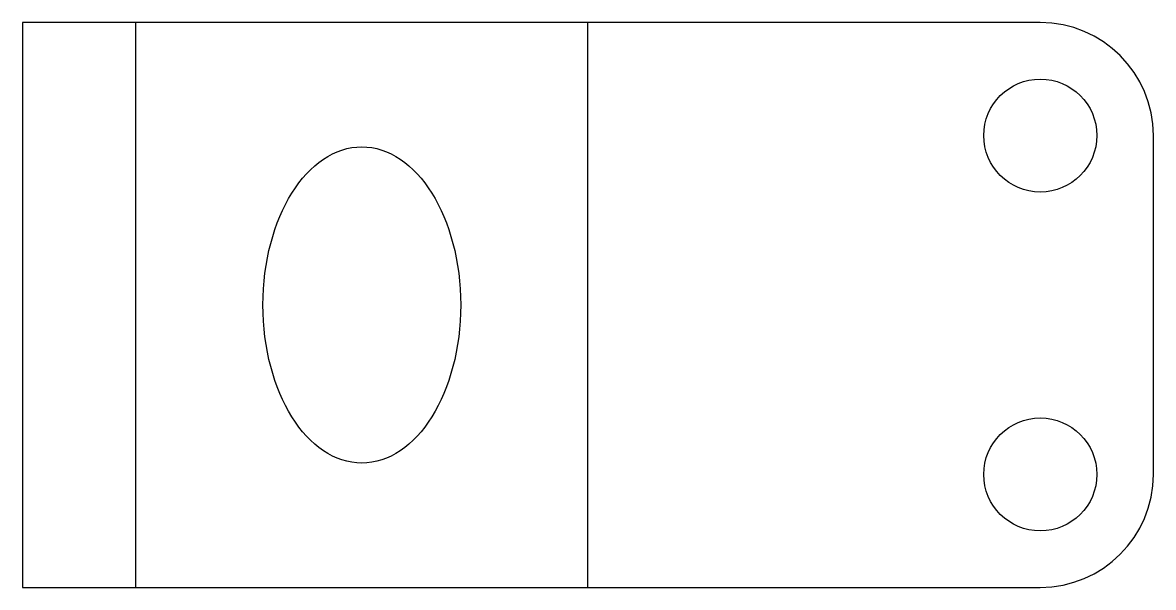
# Model space of a CAD drawing. Header units: millimetres. Extents: x 4754.8 to 4764.8, y 9686.8 to 9691.8.
import ezdxf

# ---------------------------------------------------------------- set-up
doc = ezdxf.new("R2010")
doc.units = ezdxf.units.MM
doc.header["$MEASUREMENT"] = 0
doc.layers.add('lvl', color=7, linetype='Continuous')

msp = doc.modelspace()

# ---------------------------------------------------------------- linework, layer by layer
at = {"layer": 'lvl'}
for p, q in [((4755.758, 9691.818), (4754.758, 9691.818)), ((4754.758, 9691.818), (4754.758, 9686.818)), ((4755.758, 9686.818), (4755.758, 9691.818)), ((4759.758, 9686.818), (4759.758, 9691.818)), ((4754.758, 9686.818), (4755.758, 9686.818))]:
    msp.add_line(p, q, dxfattribs=at)
msp.add_lwpolyline([(4754.758, 9686.818), (4763.758, 9686.818, 0.41421), (4764.758, 9687.818), (4764.758, 9690.818, 0.41421), (4763.758, 9691.818), (4754.758, 9691.818), (4754.758, 9686.818)], format="xyb", dxfattribs=at)
for centre in [(4763.758, 9690.818), (4763.758, 9687.818)]:
    msp.add_circle(centre, 0.5, dxfattribs=at)
at = {"layer": 'lvl', "extrusion": (0.780869, 0, 0.624695)}
msp.add_circle((9689.318, -2969.415, 3717.371), 1.4, dxfattribs=at)

doc.saveas('drawing.dxf')
